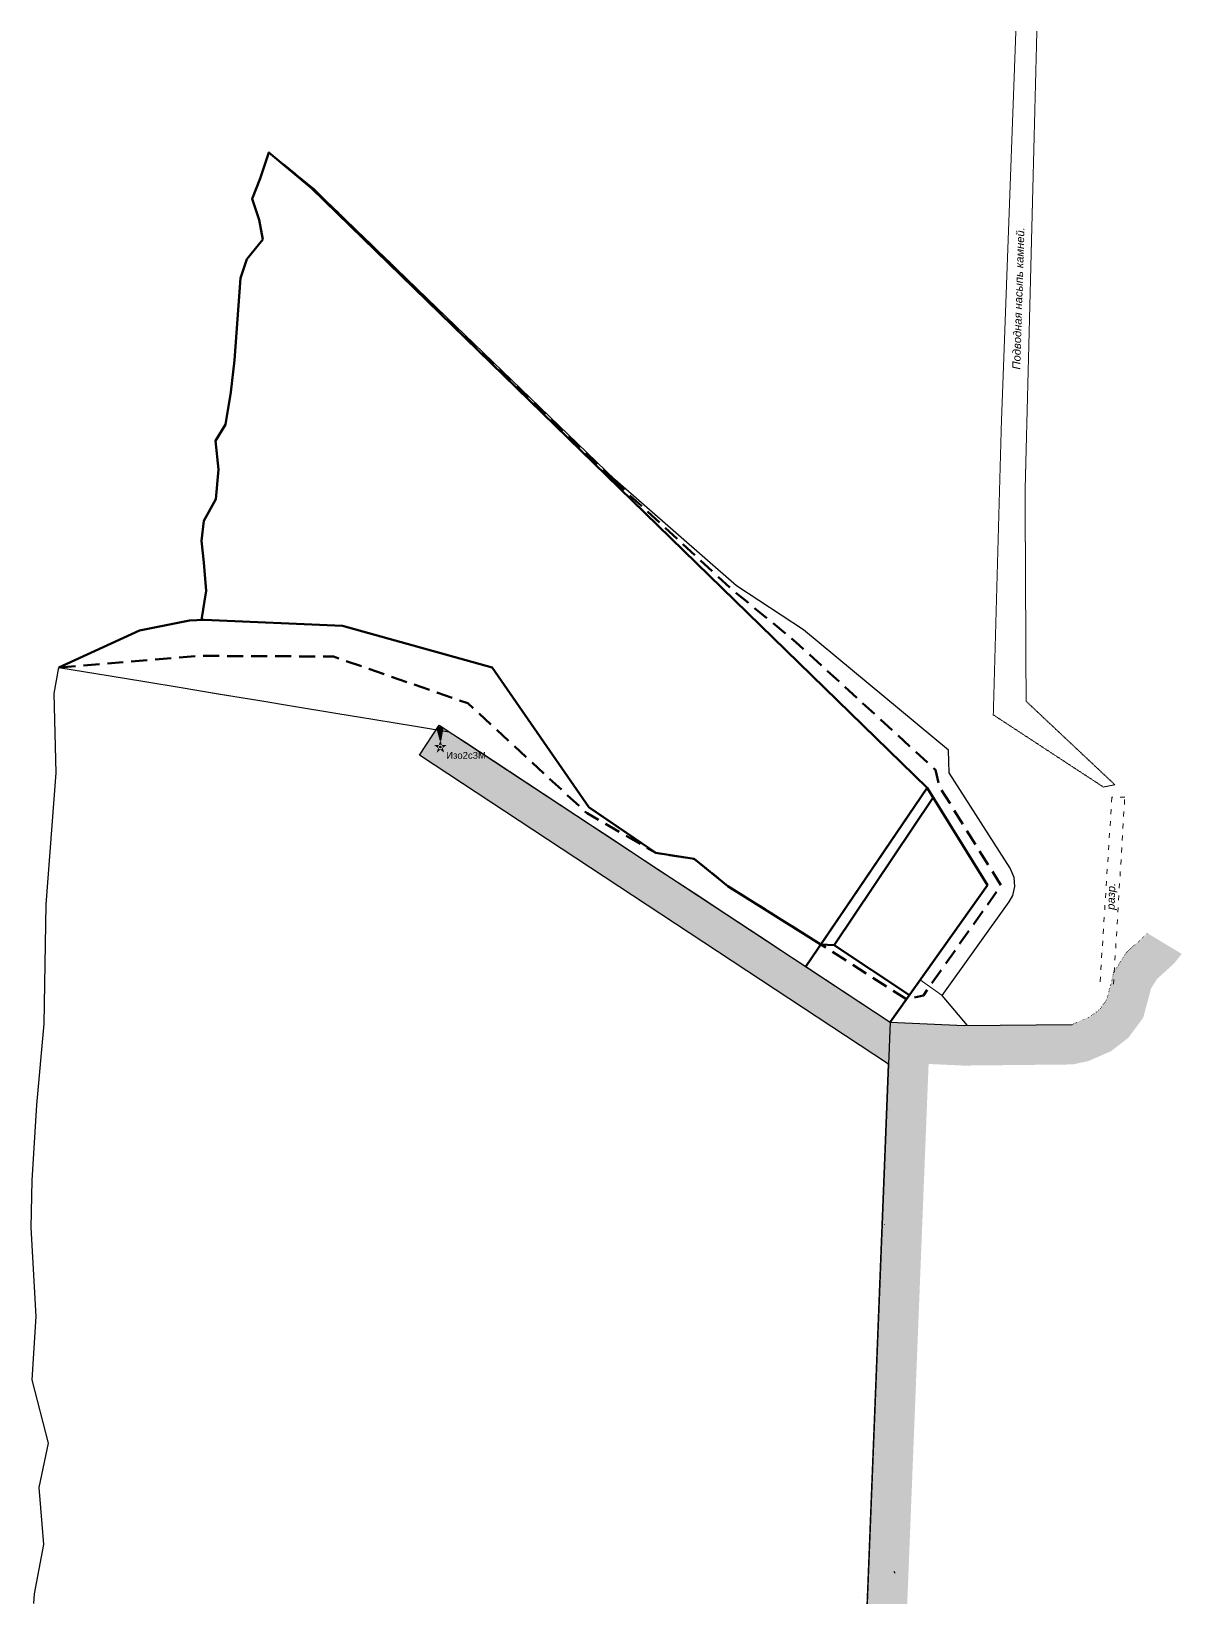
# Model space of a CAD drawing. Header units: millimetres. Extents: x 0 to 581027, y 0 to 6627194.
# Drawn here: x 580170 to 580745, y 6626411 to 6627194 of the extents above; entities that cross this region are included whole.
import ezdxf

# ---------------------------------------------------------------- set-up
doc = ezdxf.new("R2010")
doc.units = ezdxf.units.MM
for name, pattern in [('ACAD_ISO03W100', [30, 12, -18]), ('CENTERX2', [20.32, 12.7, -2.54, 2.54, -2.54]), ('DASHED2', [0.375, 0.25, -0.125]), ('DASHEDX2', [15, 10, -5]), ('пунктирная', [6.35, 0, -6.35])]:
    doc.linetypes.add(name, pattern=pattern)
for name, color, linetype in [('06_Инженерно-технические сооружения', 7, 'Continuous'), ('Destroyed', 7, 'Continuous'), ('Kordon', 7, 'Continuous'), ('Lighthouse', 7, 'Continuous')]:
    doc.layers.add(name, color=color, linetype=linetype)
for name, color, linetype, lineweight in [('ГР_Линия створа', 30, 'DASHEDX2', 60), ('ГР_Откос_этап 1', 3, 'DASHED2', 20), ('ГР_Откос_этап 2', 7, 'DASHED2', 20), ('ГР_Разбивочная ось', 2, 'CENTERX2', 13), ('ГР_Разрыв', 7, 'Continuous', 13), ('ГР_Тумба_100', 150, 'Continuous', 13), ('ГР_Этап 1', 7, 'Continuous', 70), ('ГР_Этап 2', 7, 'Continuous', 70)]:
    doc.layers.add(name, color=color, linetype=linetype, lineweight=lineweight)
doc.styles.get("Standard").update_dxf_attribs({"font": 'arial.ttf'})

# ---------------------------------------------------------------- blocks, each defined once
blk = doc.blocks.new('ГР_Тумба 100_план_100')
at = {"layer": 'Defpoints', "lineweight": 13}
for centre, radius, start, end in [((-3, 0), 0.509, 293.983198, 108.673011), ((-3, 0), 0.238, 330.456976, 29.543024), ((-2, 2), 0.509, 171.499481, 317.190454), ((-2, 2), 0.238, 193.490739, 295.199196), ((2, 2), 0.509, 222.809546, 8.500519), ((2, 2), 0.238, 244.800804, 346.509261), ((3, 0), 0.509, 71.326989, 246.016802), ((3, 0), 0.238, 150.456976, 209.543024)]:
    blk.add_arc(centre, radius, start, end, dxfattribs=at)
at = {"layer": 'ГР_Тумба_100', "lineweight": 13}
for p, q in [((-4, 0), (-4, -2)), ((-3, 0), (-3, 0)), ((-2, 1), (-2, 1)), ((-1, 2), (-1, 2)), ((1, 2), (1, 2)), ((2, 1), (2, 1)), ((3, 0), (3, 1)), ((3, 0), (3, 0)), ((4, 0), (4, -2)), ((3, -3), (-3, -3)), ((-2, -1), (-1, -1)), ((1, -1), (2, -1))]:
    blk.add_line(p, q, dxfattribs=at)
at = {"layer": 'ГР_Тумба_100', "lineweight": 13, "flags": 128}
for points in [[(-3, 2), (-3, 2), (-3, 2), (-4, 1)], [(-4, 1), (-4, 1), (-4, 1), (-4, 1), (-4, 1), (-4, 1), (-4, 1), (-4, 1), (-4, 1), (-4, 1), (-4, 1), (-4, 1), (-4, 1), (-4, 1), (-3, 1), (-3, 1)], [(-4, 1), (-4, 1), (-4, 1), (-4, 1), (-4, 0), (-4, 0), (-4, 0)], [(0, 4), (0, 4), (0, 4), (-1, 4), (-1, 4), (-1, 4), (-1, 3), (-1, 3), (-2, 3), (-2, 3), (-2, 3), (-2, 3), (-2, 3), (-2, 3), (-3, 3), (-3, 2), (-3, 2)], [(-1, 2), (-1, 2), (-3, 2)], [(-3, 2), (-3, 2), (-3, 2), (-3, 2), (-3, 2)], [(-3, 2), (-3, 2), (-3, 2), (-3, 2), (-3, 2), (-3, 2), (-3, 2), (-3, 2), (-3, 2), (-3, 2), (-3, 2), (-3, 2), (-3, 2), (-3, 2), (-3, 2), (-3, 2), (-3, 2), (-3, 2)], [(-3, 1), (-3, 1), (-3, 0)], [(-3, 1), (-3, 1), (-3, 0)], [(0, 4), (0, 4), (0, 4), (1, 4), (1, 4), (1, 4), (1, 3), (1, 3), (2, 3), (2, 3), (2, 3), (2, 3), (2, 3), (2, 3), (3, 3), (3, 2), (3, 2)], [(3, 2), (3, 2), (1, 2)], [(3, 2), (3, 2), (3, 2), (3, 2)], [(4, 1), (3, 1), (3, 2), (3, 2), (3, 2)], [(3, 2), (3, 2), (3, 2), (3, 2), (3, 2), (3, 2), (3, 2), (3, 2), (3, 2), (3, 2), (3, 2), (3, 2), (3, 2), (3, 2), (3, 2), (3, 2)], [(3, 0), (3, 0), (3, 1)], [(3, 1), (3, 1), (3, 1), (4, 1), (4, 1), (4, 1), (4, 1), (4, 1), (4, 1), (4, 1), (4, 1), (4, 1), (4, 1), (4, 1), (4, 1), (4, 1), (4, 1), (4, 1)], [(4, 1), (4, 1), (4, 1), (4, 1), (4, 0), (4, 0), (4, 0)], [(-3, 0), (-3, 0), (-3, -1)], [(3, -1), (3, -1), (3, 0)]]:
    blk.add_lwpolyline(points, dxfattribs=at)
at = {"layer": 'ГР_Тумба_100', "lineweight": 13}
for centre, radius in [((0, 3), 0.509), ((0, 0), 0.509), ((0, 3), 0.238), ((-3, -2), 0.509), ((-3, -2), 0.238), ((3, -2), 0.509), ((3, -2), 0.238)]:
    blk.add_circle(centre, radius, dxfattribs=at)
for centre, radius, start, end in [((-2, 0), 0.327, 98.560445, 171.695979), ((-3, 0), 0.509, 108.673011, 293.983198), ((-3, 0), 0.238, 29.543024, 330.456976), ((-2, 2), 0.509, 317.190454, 171.499481), ((-2, 2), 0.238, 295.199196, 193.490739), ((-1, 2), 0.317, 244.135761, 292.304914), ((0, 0), 1.65, 65.702351, 114.297888), ((2, 2), 0.509, 8.500519, 222.809546), ((1, 2), 0.317, 247.697915, 295.906272), ((2, 2), 0.238, 346.509261, 244.800804), ((2, 0), 0.328, 8.402701, 81.327031), ((3, 0), 0.509, 246.016802, 71.326989), ((3, 0), 0.238, 209.543024, 150.456976), ((-3, -2), 0.762, 207.517846, 252.01356), ((-3, -2), 0.763, 180.002633, 207.514483), ((-2, 0), 0.328, 188.405871, 261.385377), ((-3, -2), 0.763, 252.017567, 269.996699), ((-1, -1), 0.252, 40.272074, 80.280036), ((0, 0), 1.65, 219.97494, 320.02506), ((1, -1), 0.252, 99.635347, 139.765937), ((2, 0), 0.327, 278.476, 351.694761), ((3, -2), 0.762, 287.985772, 332.482822), ((3, -2), 0.763, 270.003301, 287.982433), ((3, -2), 0.763, 332.485517, 359.997367)]:
    blk.add_arc(centre, radius, start, end, dxfattribs=at)
blk = doc.blocks.new('Маяк красный')
at = {"layer": '06_Инженерно-технические сооружения'}
blk.add_hatch(color=1, dxfattribs=at).paths.add_polyline_path([(-1.18, 7.73), (-1.14, 8.08), (-1.01, 8.36), (-0.79, 8.61), (-0.5, 8.77), (-0.19, 8.84), (0.15, 8.82), (0.44, 8.7), (0.7, 8.48), (0.88, 8.2), (0.96, 7.89), (0, 2.92)])
h = blk.add_hatch(color=7, dxfattribs=at)
edge = h.paths.add_edge_path(flags=16)
edge.add_arc((0, 0), 1.03, 0, 360)
h.paths.add_polyline_path([(0.66, 0.91), (0, 2.92), (-0.7, 0.91), (-2.75, 0.91), (-1.03, -0.49), (-1.69, -2.5), (0, -1.15), (1.65, -2.5), (1.06, -0.45), (2.75, 0.91)])
h = blk.add_hatch(color=7, dxfattribs=at)
edge = h.paths.add_edge_path()
edge.add_arc((0, 0), 0.32, 0, 360)
at = {"layer": '06_Инженерно-технические сооружения', "color": 1, "flags": 128}
blk.add_lwpolyline([(-1.18, 7.73), (-1.14, 8.08), (-1.01, 8.36), (-0.79, 8.61), (-0.5, 8.77), (-0.19, 8.84), (0.15, 8.82), (0.44, 8.7), (0.7, 8.48), (0.88, 8.2), (0.96, 7.89), (0, 2.92), (-1.18, 7.73)], dxfattribs=at)
at = {"layer": '06_Инженерно-технические сооружения', "color": 7}
blk.add_circle((0, 0), 0.32, dxfattribs=at)

msp = doc.modelspace()

# ---------------------------------------------------------------- hatches: boundary and pattern name
at = {"lineweight": 9, "ltscale": 100, "true_color": 0xfff0c2}
h = msp.add_hatch(color=254, dxfattribs=at)
h.dxf.hatch_style = 2
h.paths.add_polyline_path([(580727.59, 6626742.56), (580717.17, 6626733.13), (580710.81, 6626723.18), (580709.36, 6626717.18), (580707.29, 6626709.54), (580703.78, 6626704.78), (580699.23, 6626701.27), (580690.16, 6626697.33), (580636.08, 6626696.77), (580599.13, 6626698.45), (580373.73, 6626846.92), (580363.83, 6626831.89), (580598.31, 6626677.44), (580585.92, 6626364.31), (580584.98, 6626341.63), (580585.16, 6626341.62), (580585.12, 6626340.62), (580584.94, 6626340.63), (580583.84, 6626312.85), (580581.56, 6626255.29), (580581.74, 6626255.29), (580581.7, 6626254.29), (580581.52, 6626254.29), (580580.42, 6626226.52), (580580.6, 6626226.51), (580580.56, 6626225.51), (580580.38, 6626225.52), (580579.28, 6626197.74), (580579.46, 6626197.73), (580579.42, 6626196.73), (580579.24, 6626196.74), (580578.14, 6626168.96), (580578.32, 6626168.95), (580578.28, 6626167.95), (580578.1, 6626167.96), (580577, 6626140.18), (580577.18, 6626140.18), (580577.14, 6626139.18), (580576.96, 6626139.18), (580572.45, 6626025.07), (580572.63, 6626025.07), (580572.59, 6626024.06), (580572.41, 6626024.07), (580570.61, 6625978.71), (580570.79, 6625978.7), (580570.75, 6625977.7), (580570.57, 6625977.71), (580569.48, 6625949.93), (580569.66, 6625949.92), (580569.62, 6625948.93), (580596.12, 6625947.99), (580599.51, 6626023.8), (580601.79, 6626081.36), (580608.62, 6626254.02), (580612.75, 6626363.49), (580606.72, 6626363.81), (580606.7, 6626383.68), (580618.33, 6626677.56), (580635.73, 6626676.76), (580690.36, 6626677.33), (580698.12, 6626678.99), (580709.48, 6626683.92), (580718.2, 6626690.65), (580725.61, 6626700.68), (580728.74, 6626712.22), (580729.46, 6626715.23), (580732.57, 6626720.1), (580741.01, 6626727.73), (580744.85, 6626732.6), (580727.82, 6626742.87)])

# ---------------------------------------------------------------- linework, layer by layer
msp.add_line((580599.16, 6626698.45), (580607.25, 6626709.89))
at = {"color": 3, "lineweight": 30}
msp.add_polyline3d([(580637.85, 6626696.79, 0), (580625.08, 6626711.83, 0), (580658.69, 6626758.69, 0), (580660.38, 6626761.8, 0), (580661.41, 6626766.21, 0), (580661.07, 6626770.76, 0), (580659.08, 6626775.46, 0), (580628.64, 6626823.13, 0), (580628.28, 6626834.45, 0), (580555.75, 6626894.63, 0), (580522.26, 6626916.61, 0), (580461.62, 6626969.59, 0), (580367.64, 6627060.26, 0), (580311.29, 6627114.73, 0), (580288.55, 6627133.24, 0)], dxfattribs=at)
at = {"layer": 'Destroyed', "color": 0, "linetype": 'DASHED2', "lineweight": 20}
msp.add_lwpolyline([(580672.45, 6627193.76), (580666.57, 6626963.65), (580667.08, 6626858.88), (580711.45, 6626817.14), (580705.71, 6626816), (580650.67, 6626852.09), (580654.68, 6626996.47), (580661.95, 6627193.76)], dxfattribs=at)
at = {"layer": 'Destroyed', "color": 0, "linetype": 'ACAD_ISO03W100', "lineweight": 20, "ltscale": 0.2}
msp.add_lwpolyline([(580710.79, 6626717.46), (580716.42, 6626810.9), (580709.99, 6626810.9), (580704.03, 6626718.46)], dxfattribs=at)
at = {"layer": 'Kordon', "color": 18, "lineweight": 30, "true_color": 0x000000, "elevation": 0}
msp.add_lwpolyline([(580615.96, 6626363.39), (580585.92, 6626364.31), (580598.31, 6626677.44), (580363.83, 6626831.89), (580373.73, 6626846.92), (580599.13, 6626698.45), (580636.08, 6626696.77), (580690.16, 6626697.33), (580690.16, 6626697.33)], dxfattribs=at)
at = {"layer": 'Kordon', "color": 18, "linetype": 'пунктирная', "lineweight": 15, "ltscale": 0.1, "true_color": 0x000000}
msp.add_lwpolyline([(580690.16, 6626697.33), (580699.23, 6626701.27), (580703.78, 6626704.78), (580707.29, 6626709.54), (580709.36, 6626717.18), (580710.81, 6626723.18), (580717.13, 6626733.18), (580727.82, 6626742.87)], dxfattribs=at)
at = {"layer": 'ГР_Линия створа', "ltscale": 0.8}
msp.add_lwpolyline([(580461.23, 6626969.01), (580311.09, 6627114.68), (580288.55, 6627133.24)], dxfattribs=at)
at = {"layer": 'ГР_Линия створа', "color": 5, "ltscale": 0.8, "flags": 128}
msp.add_lwpolyline([(580183.84, 6626875.79), (580253.22, 6626881.57), (580320.75, 6626881.24), (580388.01, 6626857.87), (580447.58, 6626802.86), (580481.94, 6626783.08), (580501.2, 6626780.07), (580517.99, 6626766.49), (580564.52, 6626737.31), (580607.25, 6626709.89), (580615.71, 6626711.86), (580654.52, 6626766.8), (580623.76, 6626816.19), (580621.77, 6626824.58), (580552, 6626888.47), (580520.69, 6626914.18), (580461.23, 6626969.01)], dxfattribs=at)
at = {"layer": 'ГР_Откос_этап 1', "linetype": 'Continuous', "lineweight": 20}
msp.add_line((580615.87, 6626722.02), (580599.14, 6626698.45), dxfattribs=at)
at = {"layer": 'ГР_Откос_этап 1', "linetype": 'Continuous'}
msp.add_lwpolyline([(580599.13, 6626698.45), (580378.67, 6626843.63), (580378.67, 6626843.63), (580183.55, 6626875.8)], dxfattribs=at)
at = {"layer": 'ГР_Откос_этап 2', "color": 3, "linetype": 'ByBlock', "lineweight": 50}
msp.add_line((580620.57, 6626810.74), (580571.13, 6626736.93), dxfattribs=at)
at = {"layer": 'ГР_Откос_этап 2', "linetype": 'Continuous', "lineweight": 20}
msp.add_line((580625.08, 6626711.83), (580614.14, 6626719.59), dxfattribs=at)
at = {"layer": 'ГР_Откос_этап 2', "color": 3, "linetype": 'ByBlock', "lineweight": 50, "flags": 128}
msp.add_lwpolyline([(580608.71, 6626711.95), (580571.1, 6626736.88), (580564.52, 6626737.31), (580517.99, 6626766.49), (580501.2, 6626780.07), (580481.94, 6626783.08), (580449.08, 6626805.47), (580448.41, 6626805.94), (580400.18, 6626875.76), (580325.27, 6626896.57), (580256.22, 6626899.56), (580248.82, 6626899.25), (580223.8, 6626894.28), (580183.55, 6626875.8)], dxfattribs=at)
at = {"layer": 'ГР_Разбивочная ось'}
msp.add_line((580600.95, 6626423.88, 0), (580601.56, 6626423.05, 0), dxfattribs=at)
at = {"layer": 'ГР_Разрыв', "elevation": 0}
msp.add_lwpolyline([(580583.04, 6626410.87), (580583.06, 6626410.87)], dxfattribs=at)
at = {"layer": 'ГР_Этап 1', "color": 1, "lineweight": 30, "flags": 128}
msp.add_lwpolyline([(580171.04, 6626407.84), (580171.37, 6626412.75), (580175.97, 6626437.42), (580173.74, 6626465.77), (580178.32, 6626487.96), (580170.21, 6626519.7), (580172.19, 6626551.38), (580169.76, 6626595.82), (580170.12, 6626619.27), (580172.49, 6626657.17), (580176.17, 6626697.69), (580177.19, 6626757.27), (580182.14, 6626823.07), (580181.23, 6626862.8), (580183.55, 6626875.8), (580209.2, 6626871.57), (580226.54, 6626868.71), (580244.75, 6626865.71), (580263.16, 6626862.67), (580282.92, 6626859.42), (580301.75, 6626856.31), (580322.01, 6626852.97), (580341.51, 6626849.76), (580361.83, 6626846.4), (580378.67, 6626843.63), (580378.67, 6626843.63), (580386.44, 6626838.57), (580400.59, 6626829.24), (580417.26, 6626818.21), (580433.98, 6626807.24), (580450.66, 6626796.22), (580459.06, 6626790.8), (580467.37, 6626785.25), (580484.21, 6626774.16), (580501.08, 6626763.05), (580517.43, 6626752.29), (580534, 6626741.37), (580550.24, 6626730.68), (580557, 6626726.21), (580566.77, 6626719.77), (580583.46, 6626708.77), (580599.13, 6626698.45), (580586.64, 6626382.62)], dxfattribs=at)
at = {"layer": 'ГР_Этап 2', "color": 1, "ltscale": 30}
msp.add_lwpolyline([(580256.22, 6626899.56), (580325.27, 6626896.57), (580400.18, 6626875.76), (580448.41, 6626805.94), (580481.94, 6626783.08), (580501.2, 6626780.07), (580517.99, 6626766.49), (580564.52, 6626737.31), (580617.55, 6626815.59), (580309.77, 6627115.37), (580288.55, 6627133.24), (580284.21, 6627120.26), (580280.13, 6627110.11), (580283.69, 6627099.54), (580285.47, 6627089.66), (580277.51, 6627079.82), (580274.37, 6627070.4), (580271.33, 6627029.45), (580269.53, 6627013.31), (580266.83, 6626997.22), (580261.88, 6626989.06), (580263.35, 6626974.72), (580262.04, 6626959.94), (580256.01, 6626949), (580254.78, 6626939.06), (580256.07, 6626928.27), (580257.09, 6626914.04), (580254.86, 6626899.51)], close=True, dxfattribs=at)
msp.add_lwpolyline([(580557, 6626726.21), (580617.55, 6626815.59), (580647.77, 6626766.97), (580599.13, 6626698.45)], dxfattribs=at)

# ---------------------------------------------------------------- block references
at = {"layer": 'Lighthouse', "color": 7, "xscale": 1.12960170038473, "yscale": 1.12960170038473, "zscale": 1.12960170038473, "rotation": 0.2616442880661455}
msp.add_blockref('Маяк красный', (580374.27, 6626835.99), dxfattribs=at)
at = {"layer": 'ГР_Тумба_100', "xscale": 0.0009996723037228995, "yscale": 0.0009996723037228995, "zscale": 0.0009996723037228995, "rotation": 267.7345690544385}
for p in [(580599.3, 6626673.48), (580598.54, 6626654.42), (580597.41, 6626625.83), (580596.28, 6626597.24), (580595.15, 6626568.65), (580594.02, 6626540.06), (580592.89, 6626511.48), (580591.76, 6626482.89), (580590.63, 6626454.3), (580589.49, 6626425.71)]:
    msp.add_blockref('ГР_Тумба 100_план_100', p, dxfattribs=at)

# ---------------------------------------------------------------- texts
at = {"layer": 'Destroyed', "color": 0, "char_height": 4, "attachment_point": 5, "rotation": 88.28166}
for s, insert, width in [('{\\fArial|b0|i1|c204|p34;Подводная насыпь камней.}', (580663.23, 6627060.28), 104.9107), ('{\\fArial|b0|i1|c204|p34;\\C256;разр.}', (580710.09, 6626761.36), 38.3436)]:
    msp.add_mtext(s, dxfattribs=dict(at, insert=insert, width=width))
at = {"layer": 'Lighthouse', "color": 18, "true_color": 0x000000}
msp.add_text('Изо2с3М', height=3.4, dxfattribs=at).set_placement((580377.16, 6626830.15))

doc.saveas('drawing.dxf')
